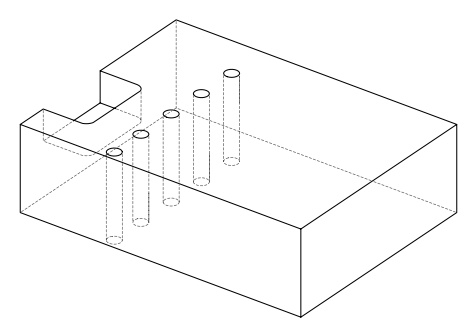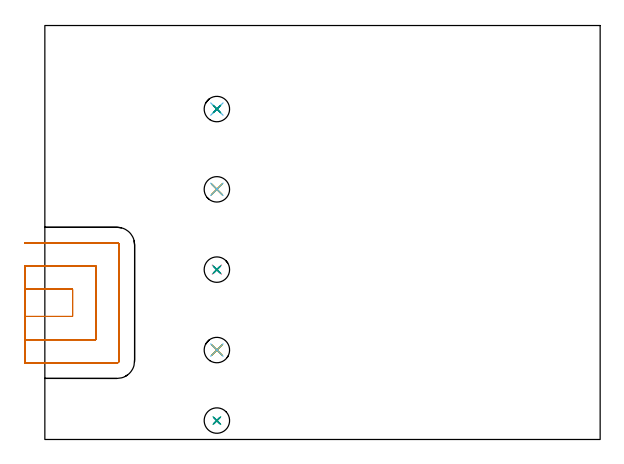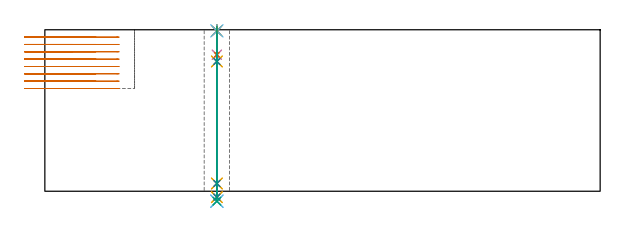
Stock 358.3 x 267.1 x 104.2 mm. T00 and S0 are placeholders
(PLAN: 21 operations, 16 tool changes, 15.5 min)
(1 MILL_SLOT | SLOT_PARTIAL_RECTANGULAR | UGT0201_094 | Follow Part, ap 5, ae 75% | 10.04 min | 211906 mm3)
(2 SPOT_DRILL | STEP1HOLE | NXT0321_9005460120000 | 0.03 min | 6 mm3)
(3 SPOT_DRILL_1 | STEP1HOLE_1 | NXT0321_9005460120000 | 0.03 min | 6 mm3)
(4 SPOT_DRILL_2 | STEP1HOLE_2 | NXT0321_9005460120000 | 0.03 min | 3 mm3)
(5 SPOT_DRILL_3 | STEP1HOLE_3 | NXT0321_9005460120000 | 0.03 min | 18 mm3)
(6 SPOT_DRILL_4 | STEP1HOLE_4 | NXT0321_9005460120000 | 0.03 min | 13 mm3)
(7 DRILL_BLIND_HOLE_INTO_CENTER | STEP1HOLE | UGT0301_352 | 0.07 min | 1273 mm3)
(8 GUN_DRILL_THROUGH_HOLE | STEP1HOLE | UGT0307_007 | 0.53 min | 7044 mm3)
(9 DRILL_TO_ENLARGE_THROUGH_HOLE | STEP1HOLE | UGT0301_288 | 0.45 min | 13667 mm3)
(10 DRILL_BLIND_HOLE_INTO_CENTER_1 | STEP1HOLE_1 | UGT0301_352 | 0.07 min | 1272 mm3)
(11 GUN_DRILL_THROUGH_HOLE_1 | STEP1HOLE_1 | UGT0307_007 | 0.53 min | 7035 mm3)
(12 DRILL_TO_ENLARGE_THROUGH_HOLE_1 | STEP1HOLE_1 | UGT0301_288 | 0.45 min | 13663 mm3)
(13 DRILL_BLIND_HOLE_INTO_CENTER_2 | STEP1HOLE_2 | UGT0301_352 | 0.07 min | 1271 mm3)
(14 GUN_DRILL_THROUGH_HOLE_2 | STEP1HOLE_2 | UGT0307_007 | 0.53 min | 7055 mm3)
(15 DRILL_TO_ENLARGE_THROUGH_HOLE_2 | STEP1HOLE_2 | UGT0301_288 | 0.45 min | 13639 mm3)
(16 DRILL_BLIND_HOLE_INTO_CENTER_3 | STEP1HOLE_3 | UGT0301_352 | 0.07 min | 1273 mm3)
(17 GUN_DRILL_THROUGH_HOLE_3 | STEP1HOLE_3 | UGT0307_007 | 0.53 min | 7050 mm3)
(18 DRILL_TO_ENLARGE_THROUGH_HOLE_3 | STEP1HOLE_3 | UGT0301_288 | 0.45 min | 13653 mm3)
(19 DRILL_BLIND_HOLE_INTO_CENTER_4 | STEP1HOLE_4 | UGT0301_352 | 0.07 min | 1268 mm3)
(20 GUN_DRILL_THROUGH_HOLE_4 | STEP1HOLE_4 | UGT0307_007 | 0.53 min | 7057 mm3)
(21 DRILL_TO_ENLARGE_THROUGH_HOLE_4 | STEP1HOLE_4 | UGT0301_288 | 0.45 min | 13653 mm3)
(TOOL UGT0201_094 | End mill 20 mm | D20 FL38 Z4)
(TOOL NXT0321_9005460120000 | NC Spot Drill, 142deg, 12mm, Carbide, Uncoated | D12 PA142 FL30 Z2)
(TOOL UGT0301_352 | Twist Drill 10.75 mm | D10.75 PA118 FL84 Z2)
(TOOL UGT0307_007 | Gun Drill 10 mm | D10 PA130 FL24 Z1)
(TOOL UGT0301_288 | Twist Drill 16.4 mm | D16.4 PA118 FL125 Z2)
(OP 1 MILL_SLOT)
G17 G21 G94 G90
T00 M6
G54
G17 G0 G90 X-13. Y79.4 S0 M3
G43 Z114.2 H0
Z99.462
G94 G1 X-10. F250.
X17.9 F500.
Y96.9
X-10.
X-13. F250.
Y64.4
X-10.
X32.9 F500.
Y111.9
X-10.
X-13. F250.
Y49.4
X-10.
X46.6 F500.
G3 X47.9 Y50.7 R1.3
G1 Y125.6
G3 X46.6 Y126.9 R1.3
G1 X-10.
X-13. F250.
G0 Y79.4 Z94.725
G1 X-10.
X17.9 F500.
Y96.9
X-10.
X-13. F250.
Y64.4
X-10.
X32.9 F500.
Y111.9
X-10.
X-13. F250.
Y49.4
X-10.
X46.6 F500.
G3 X47.9 Y50.7 R1.3
G1 Y125.6
G3 X46.6 Y126.9 R1.3
G1 X-10.
X-13. F250.
G0 Y79.4 Z89.987
G1 X-10.
X17.9 F500.
Y96.9
X-10.
X-13. F250.
Y64.4
X-10.
X32.9 F500.
Y111.9
X-10.
X-13. F250.
Y49.4
X-10.
X46.6 F500.
G3 X47.9 Y50.7 R1.3
G1 Y125.6
G3 X46.6 Y126.9 R1.3
G1 X-10.
X-13. F250.
G0 Y79.4 Z85.25
G1 X-10.
X17.9 F500.
Y96.9
X-10.
X-13. F250.
Y64.4
X-10.
X32.9 F500.
Y111.9
X-10.
X-13. F250.
Y49.4
X-10.
X46.6 F500.
G3 X47.9 Y50.7 R1.3
G1 Y125.6
G3 X46.6 Y126.9 R1.3
G1 X-10.
X-13. F250.
G0 Y79.4 Z80.512
G1 X-10.
X17.9 F500.
Y96.9
X-10.
X-13. F250.
Y64.4
X-10.
X32.9 F500.
Y111.9
X-10.
X-13. F250.
Y49.4
X-10.
X46.6 F500.
G3 X47.9 Y50.7 R1.3
G1 Y125.6
G3 X46.6 Y126.9 R1.3
G1 X-10.
X-13. F250.
G0 Y79.4 Z75.775
G1 X-10.
X17.9 F500.
Y96.9
X-10.
X-13. F250.
Y64.4
X-10.
X32.9 F500.
Y111.9
X-10.
X-13. F250.
Y49.4
X-10.
X46.6 F500.
G3 X47.9 Y50.7 R1.3
G1 Y125.6
G3 X46.6 Y126.9 R1.3
G1 X-10.
X-13. F250.
G0 Y79.4 Z71.037
G1 X-10.
X17.9 F500.
Y96.9
X-10.
X-13. F250.
Y64.4
X-10.
X32.9 F500.
Y111.9
X-10.
X-13. F250.
Y49.4
X-10.
X46.6 F500.
G3 X47.9 Y50.7 R1.3
G1 Y125.6
G3 X46.6 Y126.9 R1.3
G1 X-10.
X-13. F250.
G0 Y79.4 Z66.3
G1 X-10.
X17.9 F500.
Y96.9
X-10.
X-13. F250.
Y64.4
X-10.
X32.9 F500.
Y111.9
X-10.
X-13. F250.
Y49.4
X-10.
X46.6 F500.
G3 X47.9 Y50.7 R1.3
G1 Y125.6
G3 X46.6 Y126.9 R1.3
G1 X-10.
X-13. F250.
G0 Z114.2
M5
M2
(OP 2 SPOT_DRILL)
G17 G21 G94 G90
T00 M6
G54
G17 G0 G90 X111. Y12.2 S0 M3
G43 Z114.2 H0
G94 G81 G98 Z103.494 F250. R107.2
G80
M5
M2
(OP 3 SPOT_DRILL_1)
G17 G21 G94 G90
T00 M6
G54
G17 G0 G90 X111. Y57.7 S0 M3
G43 Z114.2 H0
G94 G81 G98 Z103.494 F250. R107.2
G80
M5
M2
(OP 4 SPOT_DRILL_2)
G17 G21 G94 G90
T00 M6
G54
G17 G0 G90 X111. Y109.6 S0 M3
G43 Z114.2 H0
G94 G81 G98 Z103.494 F250. R107.2
G80
M5
M2
(OP 5 SPOT_DRILL_3)
G17 G21 G94 G90
T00 M6
G54
G17 G0 G90 X111. Y161.4 S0 M3
G43 Z114.2 H0
G94 G81 G98 Z103.494 F250. R107.2
G80
M5
M2
(OP 6 SPOT_DRILL_4)
G17 G21 G94 G90
T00 M6
G54
G17 G0 G90 X111. Y213.2 S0 M3
G43 Z114.2 H0
G94 G81 G98 Z103.494 F250. R107.2
G80
M5
M2
(OP 7 DRILL_BLIND_HOLE_INTO_CENTER)
G17 G21 G94 G90
T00 M6
G54
G17 G0 G90 X111. Y12.2 S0 M3
G43 Z114.2 H0
G94 G81 G98 Z88.075 F250. R106.2
G80
M5
M2
(OP 8 GUN_DRILL_THROUGH_HOLE)
G17 G21 G94 G90
T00 M6
G54
G17 G0 G90 X111. Y12.2 M8
G43 Z114.2 H0
Z101.534
S716 M3
G94 G1 Z83.748 F125. M26
G4 X.084
Z5. F250.
G4 X.084
Z-3.832 F125.
G4 X.084
M5
M9
G0 Z101.534
Z114.2
M2
(OP 9 DRILL_TO_ENLARGE_THROUGH_HOLE)
G17 G21 G94 G90
T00 M6
G54
G17 G0 G90 X111. Y12.2 S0 M3
G43 Z114.2 H0
G94 G73 G98 Z-6.427 F250. Q15.804 R106.2
G80
M5
M2
(OP 10 DRILL_BLIND_HOLE_INTO_CENTER_1)
G17 G21 G94 G90
T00 M6
G54
G17 G0 G90 X111. Y57.7 S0 M3
G43 Z114.2 H0
G94 G81 G98 Z88.075 F250. R106.2
G80
M5
M2
(OP 11 GUN_DRILL_THROUGH_HOLE_1)
G17 G21 G94 G90
T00 M6
G54
G17 G0 G90 X111. Y57.7 M8
G43 Z114.2 H0
Z101.534
S716 M3
G94 G1 Z83.748 F125. M26
G4 X.084
Z5. F250.
G4 X.084
Z-3.832 F125.
G4 X.084
M5
M9
G0 Z101.534
Z114.2
M2
(OP 12 DRILL_TO_ENLARGE_THROUGH_HOLE_1)
G17 G21 G94 G90
T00 M6
G54
G17 G0 G90 X111. Y57.7 S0 M3
G43 Z114.2 H0
G94 G73 G98 Z-6.427 F250. Q15.804 R106.2
G80
M5
M2
(OP 13 DRILL_BLIND_HOLE_INTO_CENTER_2)
G17 G21 G94 G90
T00 M6
G54
G17 G0 G90 X111. Y109.6 S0 M3
G43 Z114.2 H0
G94 G81 G98 Z88.075 F250. R106.2
G80
M5
M2
(OP 14 GUN_DRILL_THROUGH_HOLE_2)
G17 G21 G94 G90
T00 M6
G54
G17 G0 G90 X111. Y109.6 M8
G43 Z114.2 H0
Z101.534
S716 M3
G94 G1 Z83.748 F125. M26
G4 X.084
Z5. F250.
G4 X.084
Z-3.832 F125.
G4 X.084
M5
M9
G0 Z101.534
Z114.2
M2
(OP 15 DRILL_TO_ENLARGE_THROUGH_HOLE_2)
G17 G21 G94 G90
T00 M6
G54
G17 G0 G90 X111. Y109.6 S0 M3
G43 Z114.2 H0
G94 G73 G98 Z-6.427 F250. Q15.804 R106.2
G80
M5
M2
(OP 16 DRILL_BLIND_HOLE_INTO_CENTER_3)
G17 G21 G94 G90
T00 M6
G54
G17 G0 G90 X111. Y161.4 S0 M3
G43 Z114.2 H0
G94 G81 G98 Z88.075 F250. R106.2
G80
M5
M2
(OP 17 GUN_DRILL_THROUGH_HOLE_3)
G17 G21 G94 G90
T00 M6
G54
G17 G0 G90 X111. Y161.4 M8
G43 Z114.2 H0
Z101.534
S716 M3
G94 G1 Z83.748 F125. M26
G4 X.084
Z5. F250.
G4 X.084
Z-3.832 F125.
G4 X.084
M5
M9
G0 Z101.534
Z114.2
M2
(OP 18 DRILL_TO_ENLARGE_THROUGH_HOLE_3)
G17 G21 G94 G90
T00 M6
G54
G17 G0 G90 X111. Y161.4 S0 M3
G43 Z114.2 H0
G94 G73 G98 Z-6.427 F250. Q15.804 R106.2
G80
M5
M2
(OP 19 DRILL_BLIND_HOLE_INTO_CENTER_4)
G17 G21 G94 G90
T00 M6
G54
G17 G0 G90 X111. Y213.2 S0 M3
G43 Z114.2 H0
G94 G81 G98 Z88.075 F250. R106.2
G80
M5
M2
(OP 20 GUN_DRILL_THROUGH_HOLE_4)
G17 G21 G94 G90
T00 M6
G54
G17 G0 G90 X111. Y213.2 M8
G43 Z114.2 H0
Z101.534
S716 M3
G94 G1 Z83.748 F125. M26
G4 X.084
Z5. F250.
G4 X.084
Z-3.832 F125.
G4 X.084
M5
M9
G0 Z101.534
Z114.2
M2
(OP 21 DRILL_TO_ENLARGE_THROUGH_HOLE_4)
G17 G21 G94 G90
T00 M6
G54
G17 G0 G90 X111. Y213.2 S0 M3
G43 Z114.2 H0
G94 G73 G98 Z-6.427 F250. Q15.804 R106.2
G80
M5
M2
